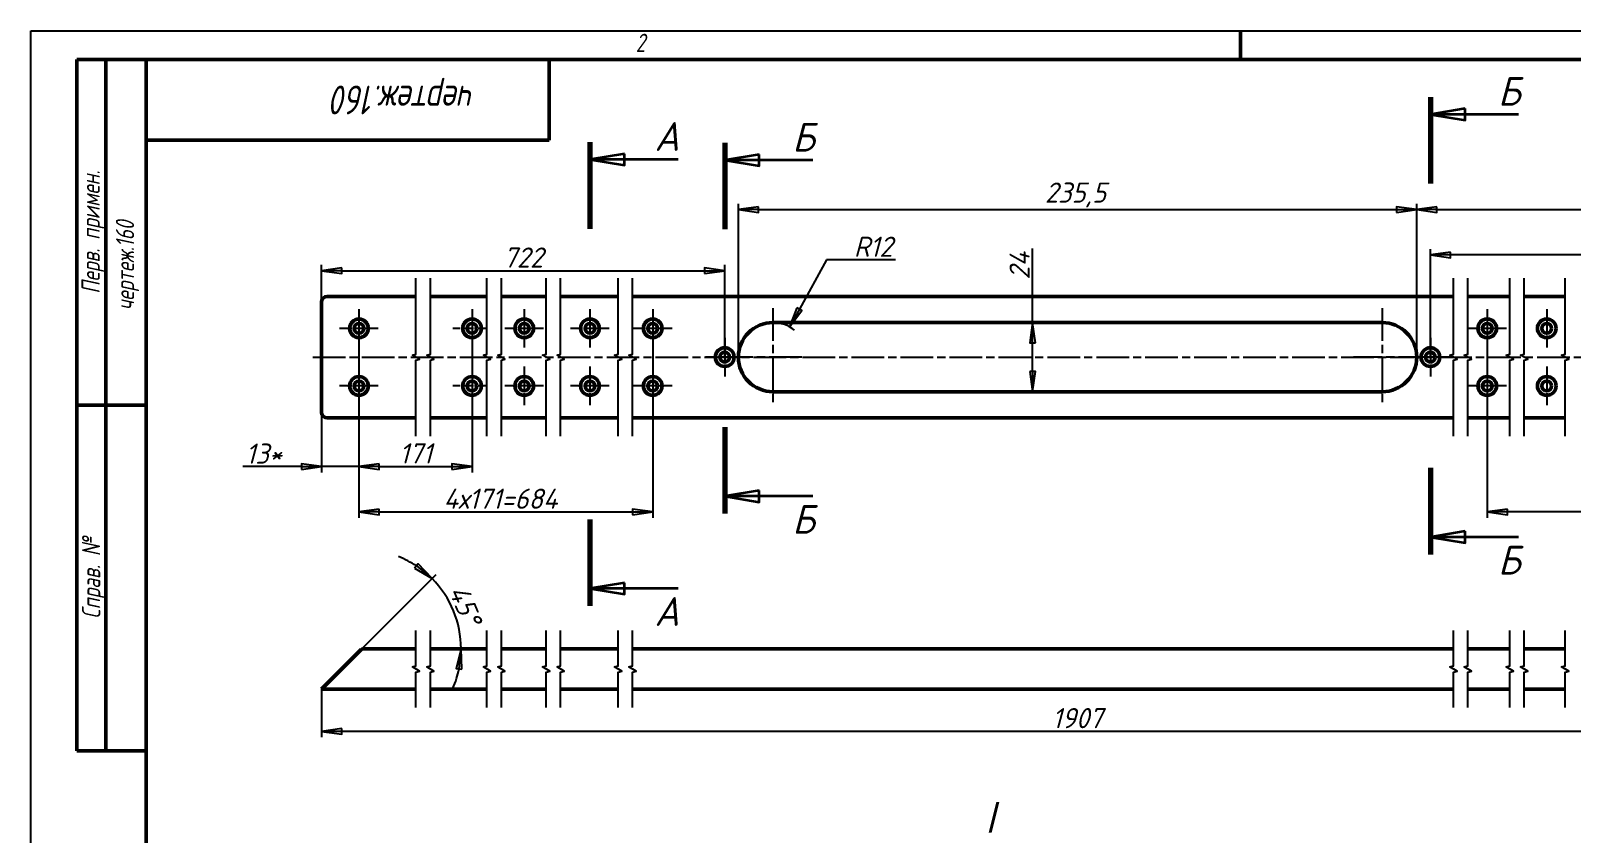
# Model space of a CAD drawing. Header units: millimetres. Extents: x 0 to 840, y 0 to 594.
# Drawn here: x 0 to 535, y 315 to 594 of the extents above; entities that cross this region are included whole.
import ezdxf
from ezdxf.enums import TextEntityAlignment as Align

# ---------------------------------------------------------------- set-up
doc = ezdxf.new("R2010")
doc.units = ezdxf.units.MM
doc.header["$LTSCALE"] = 2
doc.linetypes.add('LT_04', pattern=[0.7087, 0.4724, -0.0591, 0.1181, -0.0591])
for name, color, linetype, lineweight in [('Layer_01', 7, 'Continuous', 35), ('Layer_02', 7, 'Continuous', 50), ('Layer_04', 7, 'Continuous', 50), ('Layer_05', 7, 'Continuous', 25), ('Layer_06', 7, 'Continuous', 25), ('Layer_07', 7, 'Continuous', 25), ('Layer_08', 7, 'Continuous', 25), ('Layer_10', 7, 'Continuous', 25), ('Layer_12', 7, 'Continuous', 50)]:
    doc.layers.add(name, color=color, linetype=linetype, lineweight=lineweight)
doc.styles.add('Style_02', font='ariali.ttf', dxfattribs={"width": 0.8})
doc.styles.add('Style_03', font='GOST Common Italic.ttf')
doc.styles.add('Style_05', font='GOST Common Italic.ttf')
doc.styles.add('Style_06', font='GOST Common Italic.ttf', dxfattribs={"width": 0.8})
doc.styles.add('Style_07', font='GOST Common Italic.ttf', dxfattribs={"width": 0.8})
doc.styles.add('Style_16', font='AIGDT___.TTF')
doc.dimstyles.new('DimStyle_06', dxfattribs={"dimscale": 2, "dimtxt": 3.5, "dimasz": 3.5, "dimexe": 1, "dimexo": 0, "dimgap": 0.5, "dimtad": 1, "dimrnd": 1e-08, "dimtxsty": 'Style_03', "dimblk": 'Filled-1', "dimcen": 2.5, "dimdle": 15, "dimclrd": 256, "dimclre": 256, "dimclrt": 256, "dimazin": 2, "dimtfac": 0.714286, "dimtdec": 3, "dimtmove": 0, "dimatfit": 3, "dimlwd": 25, "dimlwe": 25})

# ---------------------------------------------------------------- blocks, each defined once
blk = doc.blocks.new('Block_19')
at = {"layer": 'Layer_04', "lineweight": 25}
for p, q in [((0, 0), (0, 297)), ((0, 297), (420, 297))]:
    blk.add_line(p, q, dxfattribs=at)
at = {"layer": 'Layer_04'}
for p, q in [((210, 292), (210, 297)), ((415, 292), (20, 292)), ((20, 292), (20, 5))]:
    blk.add_line(p, q, dxfattribs=at)
at = {"layer": 'Layer_04', "insert": (105, 296.5), "char_height": 3.17, "width": 5.2328, "attachment_point": 1, "style": 'Style_02'}
blk.add_mtext('\\fGOST Common|b0|i1;\\H3.1700;2', dxfattribs=at)
blk = doc.blocks.new('Block_05')
at = {"layer": 'Layer_12'}
for p, q in [((-12, 0), (-12, 120)), ((-12, 120), (0, 120)), ((-7, 0), (-7, 120)), ((-12, 60), (0, 60)), ((0, 0), (-12, 0))]:
    blk.add_line(p, q, dxfattribs=at)
at = {"layer": 'Layer_07', "char_height": 3.17, "attachment_point": 5, "rotation": 90, "style": 'Style_02'}
for s, insert, width in [('\\fGOST Common|b0|i1;\\H3.1700;Перв. примен.', (-9.19, 90.05), 60.0143), ('\\fGOST Common|b0|i1;\\H3.1700;Справ. №', (-9.1, 30), 59.9357)]:
    blk.add_mtext(s, dxfattribs=dict(at, insert=insert, width=width))
at = {"layer": 'Layer_07', "style": 'Style_06', "width": 0.8}
for tag, p in [('Первичная_применяемость_002', (-2.07, 67.31)), ('Первичная_применяемость_001', (-2.07, 67.31)), ('Справочный_номер_001', (-3.55, 30.02))]:
    blk.add_attdef(tag, text='', height=3.17, rotation=90, dxfattribs=at).set_placement(p, align=Align.MIDDLE_CENTER)
blk = doc.blocks.new('Block_06')
at = {"layer": 'Layer_12'}
for p, q in [((0, 0), (70, 0)), ((70, 0), (70, -14)), ((70, -14), (0, -14))]:
    blk.add_line(p, q, dxfattribs=at)
at = {"layer": 'Layer_07', "style": 'Style_07', "width": 0.8}
for tag in ['ОБОЗНАЧЕНИЕ_002', 'ОБОЗНАЧЕНИЕ_001']:
    blk.add_attdef(tag, text='', height=5, rotation=180, dxfattribs=at).set_placement((72.25, -4.53), align=Align.MIDDLE_CENTER)
blk = doc.blocks.new('2dTransSection0')
at = {"layer": 'Layer_01', "linetype": 'Continuous', "lineweight": 70}
for p, q in [((97.05, 277.65), (97.05, 262.65)), ((97.05, 212.19), (97.05, 197.19))]:
    blk.add_line(p, q, dxfattribs=at)
at = {"layer": 'Layer_01', "linetype": 'Continuous'}
for p, q in [((103.05, 275.65), (97.05, 274.65)), ((103.05, 273.65), (103.05, 275.65)), ((103.05, 274.65), (97.05, 274.65)), ((97.05, 274.65), (103.05, 273.65)), ((112.34, 274.65), (103.05, 274.65)), ((103.05, 201.19), (97.05, 200.19)), ((103.05, 199.19), (103.05, 201.19)), ((103.05, 200.19), (97.05, 200.19)), ((97.05, 200.19), (103.05, 199.19)), ((112.34, 200.19), (103.05, 200.19))]:
    blk.add_line(p, q, dxfattribs=at)
at = {"layer": 'Layer_01', "linetype": 'Continuous', "flags": 128}
for points in [[(103.05, 275.65), (97.05, 274.65), (103.05, 273.65), (103.05, 275.65)], [(103.05, 201.19), (97.05, 200.19), (103.05, 199.19), (103.05, 201.19)]]:
    blk.add_lwpolyline(points, dxfattribs=at)
at = {"layer": 'Layer_01'}
for points in [[(103.05, 275.65), (97.05, 274.65), (103.05, 273.65), (103.05, 275.65)], [(103.05, 201.19), (97.05, 200.19), (103.05, 199.19), (103.05, 201.19)]]:
    blk.add_solid(points, dxfattribs=at)
at = {"layer": 'Layer_01', "char_height": 5, "attachment_point": 7, "style": 'Style_05'}
for insert in [(108.26, 276.15), (108.26, 193.69)]:
    blk.add_mtext('A', dxfattribs=dict(at, insert=insert))
blk = doc.blocks.new('Filled-1')
at = {"color": 0}
for p, q in [((0, 0), (-1, 0.143)), ((-1, 0.143), (-1, -0.143)), ((-1, 0), (0, 0)), ((-1, -0.143), (0, 0))]:
    blk.add_line(p, q, dxfattribs=at)
at = {"color": 0, "flags": 128}
blk.add_lwpolyline([(-1, -0.143), (0, 0), (-1, 0.143), (-1, -0.143)], dxfattribs=at)
at = {"color": 0}
blk.add_solid([(-1, -0.143), (0, 0), (-1, 0.143), (-1, -0.143)], dxfattribs=at)
blk = doc.blocks.new('*D25')
at = {"layer": 'Defpoints', "color": 0, "linetype": 'Continuous'}
for p in [(148.19, 388.34), (114.92, 379.42), (114.93, 379.43), (149.37, 379.42)]:
    blk.add_point(p, dxfattribs=at)
at = {"layer": 'Layer_10', "linetype": 'Continuous', "lineweight": 25}
blk.add_line((114.93, 379.43), (140.69, 405.19), dxfattribs=at)
for start, end in [(56.6622, 68.3244), (0, 45), (336.6756, 348.3378)]:
    blk.add_arc((114.92, 379.42), 34.45, start, end, dxfattribs=at)
at = {"layer": 'Layer_10', "linetype": 'Continuous', "lineweight": 25, "xscale": 7, "yscale": 7, "zscale": 7}
for p, rotation in [((139.28, 403.78), 320.8311039523354), ((149.37, 379.42), 84.16889604755681)]:
    blk.add_blockref('Filled-1', p, dxfattribs=dict(at, rotation=rotation))
at = {"layer": 'Layer_10', "linetype": 'Continuous', "lineweight": 25, "insert": (151.38, 402.33), "char_height": 7, "attachment_point": 1, "rotation": 292.5, "style": 'Style_03'}
blk.add_mtext('\\A1;45°', dxfattribs=at)
blk = doc.blocks.new('*D28')
at = {"layer": 'Defpoints', "color": 0, "linetype": 'Continuous'}
for p in [(481.15, 531.93), (245.65, 480.69), (481.15, 480.69)]:
    blk.add_point(p, dxfattribs=at)
at = {"layer": 'Layer_10', "linetype": 'Continuous', "lineweight": 25}
for p, q in [((245.65, 480.69), (245.65, 533.93)), ((252.65, 531.93), (474.15, 531.93)), ((481.15, 480.69), (481.15, 533.93))]:
    blk.add_line(p, q, dxfattribs=at)
at = {"layer": 'Layer_10', "linetype": 'Continuous', "lineweight": 25, "xscale": 7, "yscale": 7, "zscale": 7, "rotation": 180}
blk.add_blockref('Filled-1', (245.65, 531.93), dxfattribs=at)
at = {"layer": 'Layer_10', "linetype": 'Continuous', "lineweight": 25, "xscale": 7, "yscale": 7, "zscale": 7}
blk.add_blockref('Filled-1', (481.15, 531.93), dxfattribs=at)
at = {"layer": 'Layer_10', "linetype": 'Continuous', "lineweight": 25, "insert": (352.06, 541.33), "char_height": 7, "attachment_point": 1, "style": 'Style_03'}
blk.add_mtext('\\A1;235,5', dxfattribs=at)
blk = doc.blocks.new('*D29')
at = {"layer": 'Defpoints', "color": 0, "linetype": 'Continuous'}
for p in [(625.95, 531.93), (625.95, 499.79), (481.15, 480.69)]:
    blk.add_point(p, dxfattribs=at)
at = {"layer": 'Layer_10', "linetype": 'Continuous', "lineweight": 25}
for p, q in [((481.15, 480.69), (481.15, 533.93)), ((488.15, 531.93), (618.95, 531.93)), ((625.95, 499.79), (625.95, 533.93))]:
    blk.add_line(p, q, dxfattribs=at)
at = {"layer": 'Layer_10', "linetype": 'Continuous', "lineweight": 25, "xscale": 7, "yscale": 7, "zscale": 7, "rotation": 180}
blk.add_blockref('Filled-1', (481.15, 531.93), dxfattribs=at)
at = {"layer": 'Layer_10', "linetype": 'Continuous', "lineweight": 25, "xscale": 7, "yscale": 7, "zscale": 7}
blk.add_blockref('Filled-1', (625.95, 531.93), dxfattribs=at)
at = {"layer": 'Layer_10', "linetype": 'Continuous', "lineweight": 25, "insert": (539.31, 541.33), "char_height": 7, "attachment_point": 1, "style": 'Style_03'}
blk.add_mtext('\\A1;944,75', dxfattribs=at)
blk = doc.blocks.new('*D38')
at = {"layer": 'Defpoints', "color": 0, "linetype": 'Continuous'}
for p in [(505.61, 490.69), (612.95, 490.69), (505.61, 426.95)]:
    blk.add_point(p, dxfattribs=at)
at = {"layer": 'Layer_10', "linetype": 'Continuous', "lineweight": 25}
for p, q in [((505.61, 490.69), (505.61, 424.95)), ((612.95, 490.69), (612.95, 424.95)), ((605.95, 426.95), (512.61, 426.95))]:
    blk.add_line(p, q, dxfattribs=at)
at = {"layer": 'Layer_10', "linetype": 'Continuous', "lineweight": 25, "xscale": 7, "yscale": 7, "zscale": 7, "rotation": 180}
blk.add_blockref('Filled-1', (505.61, 426.95), dxfattribs=at)
at = {"layer": 'Layer_10', "linetype": 'Continuous', "lineweight": 25, "xscale": 7, "yscale": 7, "zscale": 7}
blk.add_blockref('Filled-1', (612.95, 426.95), dxfattribs=at)
at = {"layer": 'Layer_10', "linetype": 'Continuous', "lineweight": 25, "insert": (537.39, 435.04), "char_height": 7, "attachment_point": 1, "style": 'Style_03'}
blk.add_mtext('\\A1;\\fGOST Common|b0|i1;5х171=855', dxfattribs=at)
blk = doc.blocks.new('*D39')
at = {"layer": 'Defpoints', "color": 0, "linetype": 'Continuous'}
for p in [(113.92, 483.99), (100.92, 461.59), (113.92, 442.69)]:
    blk.add_point(p, dxfattribs=at)
at = {"layer": 'Layer_10', "linetype": 'Continuous', "lineweight": 25}
for p, q in [((113.92, 483.99), (113.92, 440.69)), ((100.92, 461.59), (100.92, 440.69)), ((93.92, 442.69), (73.59, 442.69)), ((113.92, 442.69), (100.92, 442.69)), ((120.92, 442.69), (127.92, 442.69))]:
    blk.add_line(p, q, dxfattribs=at)
at = {"layer": 'Layer_10', "linetype": 'Continuous', "lineweight": 25, "xscale": 7, "yscale": 7, "zscale": 7}
blk.add_blockref('Filled-1', (100.92, 442.69), dxfattribs=at)
at = {"layer": 'Layer_10', "linetype": 'Continuous', "lineweight": 25, "xscale": 7, "yscale": 7, "zscale": 7, "rotation": 180}
blk.add_blockref('Filled-1', (113.92, 442.69), dxfattribs=at)
at = {"layer": 'Layer_10', "linetype": 'Continuous', "lineweight": 25, "insert": (74.59, 450.69), "char_height": 7, "attachment_point": 1, "style": 'Style_03'}
blk.add_mtext('\\A1;\\fGOST Common|b0|i1;13*', dxfattribs=at)
blk = doc.blocks.new('*D40')
at = {"layer": 'Defpoints', "color": 0, "linetype": 'Continuous'}
for p in [(113.92, 490.69), (153.19, 490.69), (153.19, 442.69)]:
    blk.add_point(p, dxfattribs=at)
at = {"layer": 'Layer_10', "linetype": 'Continuous', "lineweight": 25}
for p, q in [((113.92, 490.69), (113.92, 440.69)), ((153.19, 490.69), (153.19, 440.69)), ((120.92, 442.69), (146.19, 442.69))]:
    blk.add_line(p, q, dxfattribs=at)
at = {"layer": 'Layer_10', "linetype": 'Continuous', "lineweight": 25, "xscale": 7, "yscale": 7, "zscale": 7, "rotation": 180}
blk.add_blockref('Filled-1', (113.92, 442.69), dxfattribs=at)
at = {"layer": 'Layer_10', "linetype": 'Continuous', "lineweight": 25, "xscale": 7, "yscale": 7, "zscale": 7}
blk.add_blockref('Filled-1', (153.19, 442.69), dxfattribs=at)
at = {"layer": 'Layer_10', "linetype": 'Continuous', "lineweight": 25, "insert": (127.93, 450.78), "char_height": 7, "attachment_point": 1, "style": 'Style_03'}
blk.add_mtext('\\A1;171', dxfattribs=at)
blk = doc.blocks.new('*D41')
at = {"layer": 'Defpoints', "color": 0, "linetype": 'Continuous'}
for p in [(113.92, 490.69), (215.9, 490.69), (215.9, 426.95)]:
    blk.add_point(p, dxfattribs=at)
at = {"layer": 'Layer_10', "linetype": 'Continuous', "lineweight": 25}
for p, q in [((113.92, 490.69), (113.92, 424.95)), ((215.9, 490.69), (215.9, 424.95)), ((120.92, 426.95), (208.9, 426.95))]:
    blk.add_line(p, q, dxfattribs=at)
at = {"layer": 'Layer_10', "linetype": 'Continuous', "lineweight": 25, "xscale": 7, "yscale": 7, "zscale": 7, "rotation": 180}
blk.add_blockref('Filled-1', (113.92, 426.95), dxfattribs=at)
at = {"layer": 'Layer_10', "linetype": 'Continuous', "lineweight": 25, "xscale": 7, "yscale": 7, "zscale": 7}
blk.add_blockref('Filled-1', (215.9, 426.95), dxfattribs=at)
at = {"layer": 'Layer_10', "linetype": 'Continuous', "lineweight": 25, "insert": (143.3, 435.04), "char_height": 7, "attachment_point": 1, "style": 'Style_03'}
blk.add_mtext('\\A1;\\fGOST Common|b0|i1;4х171=684', dxfattribs=at)
blk = doc.blocks.new('*D42')
at = {"layer": 'Defpoints', "color": 0, "linetype": 'Continuous'}
for p in [(100.92, 365.42), (625.95, 365.42), (100.92, 350.76)]:
    blk.add_point(p, dxfattribs=at)
at = {"layer": 'Layer_10', "linetype": 'Continuous', "lineweight": 25}
for p, q in [((100.92, 365.42), (100.92, 348.76)), ((625.95, 365.42), (625.95, 348.76)), ((618.95, 350.76), (107.92, 350.76))]:
    blk.add_line(p, q, dxfattribs=at)
at = {"layer": 'Layer_10', "linetype": 'Continuous', "lineweight": 25, "xscale": 7, "yscale": 7, "zscale": 7, "rotation": 180}
blk.add_blockref('Filled-1', (100.92, 350.76), dxfattribs=at)
at = {"layer": 'Layer_10', "linetype": 'Continuous', "lineweight": 25, "xscale": 7, "yscale": 7, "zscale": 7}
blk.add_blockref('Filled-1', (625.95, 350.76), dxfattribs=at)
at = {"layer": 'Layer_10', "linetype": 'Continuous', "lineweight": 25, "insert": (354.56, 358.85), "char_height": 7, "attachment_point": 1, "style": 'Style_03'}
blk.add_mtext('\\A1;1907', dxfattribs=at)
blk = doc.blocks.new('2dTransSection1')
at = {"layer": 'Layer_01', "linetype": 'Continuous', "lineweight": 70}
for p, q in [((120.45, 277.54), (120.45, 262.54)), ((120.45, 228.19), (120.45, 213.19))]:
    blk.add_line(p, q, dxfattribs=at)
at = {"layer": 'Layer_01', "linetype": 'Continuous'}
for p, q in [((126.45, 275.54), (120.45, 274.54)), ((126.45, 274.54), (120.45, 274.54)), ((120.45, 274.54), (126.45, 273.54)), ((126.45, 273.54), (126.45, 275.54)), ((135.75, 274.54), (126.45, 274.54)), ((126.45, 217.19), (120.45, 216.19)), ((126.45, 215.19), (126.45, 217.19)), ((126.45, 216.19), (120.45, 216.19)), ((120.45, 216.19), (126.45, 215.19)), ((135.75, 216.19), (126.45, 216.19))]:
    blk.add_line(p, q, dxfattribs=at)
at = {"layer": 'Layer_01', "linetype": 'Continuous', "flags": 128}
for points in [[(126.45, 275.54), (120.45, 274.54), (126.45, 273.54), (126.45, 275.54)], [(126.45, 217.19), (120.45, 216.19), (126.45, 215.19), (126.45, 217.19)]]:
    blk.add_lwpolyline(points, dxfattribs=at)
at = {"layer": 'Layer_01'}
for points in [[(126.45, 275.54), (120.45, 274.54), (126.45, 273.54), (126.45, 275.54)], [(126.45, 217.19), (120.45, 216.19), (126.45, 215.19), (126.45, 217.19)]]:
    blk.add_solid(points, dxfattribs=at)
at = {"layer": 'Layer_01', "char_height": 5, "attachment_point": 7, "style": 'Style_05'}
for insert in [(132.16, 276.04), (132.16, 209.69)]:
    blk.add_mtext('Б', dxfattribs=dict(at, insert=insert))
blk = doc.blocks.new('*D44')
at = {"layer": 'Defpoints', "color": 0, "linetype": 'Continuous'}
for p in [(240.9, 510.69), (100.92, 499.79), (240.9, 480.69)]:
    blk.add_point(p, dxfattribs=at)
at = {"layer": 'Layer_10', "linetype": 'Continuous', "lineweight": 25}
for p, q in [((100.92, 499.79), (100.92, 512.69)), ((107.92, 510.69), (233.9, 510.69)), ((240.9, 480.69), (240.9, 512.69))]:
    blk.add_line(p, q, dxfattribs=at)
at = {"layer": 'Layer_10', "linetype": 'Continuous', "lineweight": 25, "xscale": 7, "yscale": 7, "zscale": 7, "rotation": 180}
blk.add_blockref('Filled-1', (100.92, 510.69), dxfattribs=at)
at = {"layer": 'Layer_10', "linetype": 'Continuous', "lineweight": 25, "xscale": 7, "yscale": 7, "zscale": 7}
blk.add_blockref('Filled-1', (240.9, 510.69), dxfattribs=at)
at = {"layer": 'Layer_10', "linetype": 'Continuous', "lineweight": 25, "insert": (164.06, 518.78), "char_height": 7, "attachment_point": 1, "style": 'Style_03'}
blk.add_mtext('\\A1;722', dxfattribs=at)
blk = doc.blocks.new('*D45')
at = {"layer": 'Defpoints', "color": 0, "linetype": 'Continuous'}
for p in [(485.9, 516.19), (625.95, 499.79), (485.9, 480.69)]:
    blk.add_point(p, dxfattribs=at)
at = {"layer": 'Layer_10', "linetype": 'Continuous', "lineweight": 25}
for p, q in [((485.9, 480.69), (485.9, 518.19)), ((618.95, 516.19), (492.9, 516.19)), ((625.95, 499.79), (625.95, 518.19))]:
    blk.add_line(p, q, dxfattribs=at)
at = {"layer": 'Layer_10', "linetype": 'Continuous', "lineweight": 25, "xscale": 7, "yscale": 7, "zscale": 7, "rotation": 180}
blk.add_blockref('Filled-1', (485.9, 516.19), dxfattribs=at)
at = {"layer": 'Layer_10', "linetype": 'Continuous', "lineweight": 25, "xscale": 7, "yscale": 7, "zscale": 7}
blk.add_blockref('Filled-1', (625.95, 516.19), dxfattribs=at)
at = {"layer": 'Layer_10', "linetype": 'Continuous', "lineweight": 25, "insert": (548.49, 524.19), "char_height": 7, "attachment_point": 1, "style": 'Style_03'}
blk.add_mtext('\\A1;940', dxfattribs=at)
blk = doc.blocks.new('*D46')
at = {"layer": 'Defpoints', "color": 0, "linetype": 'Continuous'}
for p in [(263.44, 491.21), (257.65, 480.69)]:
    blk.add_point(p, dxfattribs=at)
at = {"layer": 'Layer_10', "linetype": 'Continuous', "lineweight": 25}
for p, q in [((276.28, 514.53), (266.81, 497.34)), ((300.13, 514.53), (276.28, 514.53))]:
    blk.add_line(p, q, dxfattribs=at)
blk.add_arc((257.65, 480.69), 12, 51.613, 90, dxfattribs=at)
at = {"layer": 'Layer_10', "linetype": 'Continuous', "lineweight": 25, "xscale": 7, "yscale": 7, "zscale": 7, "rotation": 241.1622696508577}
blk.add_blockref('Filled-1', (263.44, 491.21), dxfattribs=at)
at = {"layer": 'Layer_10', "linetype": 'Continuous', "lineweight": 25, "insert": (285.73, 522.53), "char_height": 7, "attachment_point": 1, "style": 'Style_03'}
blk.add_mtext('\\A1;R12', dxfattribs=at)
blk = doc.blocks.new('*D47')
at = {"layer": 'Defpoints', "color": 0, "linetype": 'Continuous'}
for p in [(347.77, 492.69), (347.77, 468.69), (347.77, 468.69)]:
    blk.add_point(p, dxfattribs=at)
at = {"layer": 'Layer_10', "linetype": 'Continuous', "lineweight": 25}
for p, q in [((347.77, 492.69), (347.77, 518.41)), ((347.77, 475.69), (347.77, 485.69))]:
    blk.add_line(p, q, dxfattribs=at)
at = {"layer": 'Layer_10', "linetype": 'Continuous', "lineweight": 25, "xscale": 7, "yscale": 7, "zscale": 7}
for p, rotation in [((347.77, 492.69), 90), ((347.77, 468.69), 270)]:
    blk.add_blockref('Filled-1', p, dxfattribs=dict(at, rotation=rotation))
at = {"layer": 'Layer_10', "linetype": 'Continuous', "lineweight": 25, "insert": (339.77, 507.64), "char_height": 7, "attachment_point": 1, "rotation": 90, "style": 'Style_03'}
blk.add_mtext('\\A1;24', dxfattribs=at)
blk = doc.blocks.new('2dTransSection2')
at = {"layer": 'Layer_01', "linetype": 'Continuous', "lineweight": 70}
for p, q in [((242.95, 285.5), (242.95, 270.5)), ((242.95, 221.11), (242.95, 206.11))]:
    blk.add_line(p, q, dxfattribs=at)
at = {"layer": 'Layer_01', "linetype": 'Continuous'}
for p, q in [((248.95, 283.5), (242.95, 282.5)), ((248.95, 282.5), (242.95, 282.5)), ((242.95, 282.5), (248.95, 281.5)), ((248.95, 281.5), (248.95, 283.5)), ((258.25, 282.5), (248.95, 282.5)), ((248.95, 210.11), (242.95, 209.11)), ((248.95, 209.11), (242.95, 209.11)), ((242.95, 209.11), (248.95, 208.11)), ((248.95, 208.11), (248.95, 210.11)), ((258.25, 209.11), (248.95, 209.11))]:
    blk.add_line(p, q, dxfattribs=at)
at = {"layer": 'Layer_01', "linetype": 'Continuous', "flags": 128}
for points in [[(248.95, 283.5), (242.95, 282.5), (248.95, 281.5), (248.95, 283.5)], [(248.95, 210.11), (242.95, 209.11), (248.95, 208.11), (248.95, 210.11)]]:
    blk.add_lwpolyline(points, dxfattribs=at)
at = {"layer": 'Layer_01'}
for points in [[(248.95, 283.5), (242.95, 282.5), (248.95, 281.5), (248.95, 283.5)], [(248.95, 210.11), (242.95, 209.11), (248.95, 208.11), (248.95, 210.11)]]:
    blk.add_solid(points, dxfattribs=at)
at = {"layer": 'Layer_01', "char_height": 5, "attachment_point": 7, "style": 'Style_05'}
for insert in [(254.66, 284), (254.66, 202.61)]:
    blk.add_mtext('Б', dxfattribs=dict(at, insert=insert))

msp = doc.modelspace()

# ---------------------------------------------------------------- linework, layer by layer
at = {"layer": 'Layer_02'}
for p, q in [((100.9187, 461.5935), (100.9187, 499.7935)), ((102.9187, 501.7935), (133.7002, 501.7935)), ((138.7002, 501.7935), (158.3556, 501.7935)), ((163.3556, 501.7935), (178.9372, 501.7935)), ((183.9372, 501.7935), (203.8844, 501.7935)), ((208.8844, 501.7935), (493.8982, 501.7935)), ((498.8982, 501.7935), (513.4614, 501.7935)), ((518.4614, 501.7935), (532.6452, 501.7935)), ((257.6475, 492.6935), (469.1475, 492.6935)), ((469.1475, 468.6935), (257.6475, 468.6935)), ((133.7002, 459.5935), (102.9187, 459.5935)), ((158.3556, 459.5935), (138.7002, 459.5935)), ((178.9372, 459.5935), (163.3556, 459.5935)), ((203.8844, 459.5935), (183.9372, 459.5935)), ((493.8982, 459.5935), (208.8844, 459.5935)), ((513.4614, 459.5935), (498.8982, 459.5935)), ((532.6452, 459.5935), (518.4614, 459.5935)), ((114.6258, 379.1277), (102.9187, 367.4206)), ((115.3329, 379.4206), (133.7002, 379.4206)), ((138.7002, 379.4206), (158.3556, 379.4206)), ((163.3556, 379.4206), (178.9372, 379.4206)), ((183.9372, 379.4206), (203.8844, 379.4206)), ((208.8844, 379.4206), (493.8982, 379.4206)), ((498.8982, 379.4206), (513.4614, 379.4206)), ((518.4614, 379.4206), (532.6452, 379.4206)), ((100.9187, 365.4206), (102.9187, 367.4206)), ((133.7002, 365.4206), (100.9187, 365.4206)), ((158.3556, 365.4206), (138.7002, 365.4206)), ((178.9372, 365.4206), (163.3556, 365.4206)), ((203.8844, 365.4206), (183.9372, 365.4206)), ((493.8982, 365.4206), (208.8844, 365.4206)), ((513.4614, 365.4206), (498.8982, 365.4206)), ((532.6452, 365.4206), (518.4614, 365.4206))]:
    msp.add_line(p, q, dxfattribs=at)
for centre, radius in [((113.9187, 490.6935), 3.25), ((113.9187, 490.6935), 1.7), ((153.1879, 490.6935), 3.25), ((153.1879, 490.6935), 1.7), ((171.2768, 490.6935), 3.25), ((171.2768, 490.6935), 1.7), ((194.0945, 490.6935), 3.25), ((194.0945, 490.6935), 1.7), ((215.8975, 490.6935), 3.25), ((215.8975, 490.6935), 1.7), ((505.6074, 490.6935), 3.25), ((505.6074, 490.6935), 1.7), ((526.2844, 490.6935), 3.25), ((526.2844, 490.6935), 1.7), ((240.8975, 480.6935), 3.25), ((240.8975, 480.6935), 1.7), ((485.8975, 480.6935), 3.25), ((485.8975, 480.6935), 1.7), ((113.9187, 470.6935), 3.25), ((113.9187, 470.6935), 1.7), ((153.1879, 470.6935), 3.25), ((153.1879, 470.6935), 1.7), ((171.2768, 470.6935), 3.25), ((171.2768, 470.6935), 1.7), ((194.0945, 470.6935), 3.25), ((194.0945, 470.6935), 1.7), ((215.8975, 470.6935), 3.25), ((215.8975, 470.6935), 1.7), ((505.6074, 470.6935), 3.25), ((505.6074, 470.6935), 1.7), ((526.2844, 470.6935), 3.25), ((526.2844, 470.6935), 1.7)]:
    msp.add_circle(centre, radius, dxfattribs=at)
for centre, radius, start, end in [((102.9187, 499.7935), 2, 90, 180), ((257.6475, 480.6935), 12, 90, 270), ((469.1475, 480.6935), 12, 270, 90), ((102.9187, 461.5935), 2, 180, 270), ((115.3329, 378.4206), 1, 90, 135)]:
    msp.add_arc(centre, radius, start, end, dxfattribs=at)
at = {"layer": 'Layer_05', "flags": 128}
for points in [[(133.7003, 453.2435), (133.7003, 479.6369), (134.9503, 479.9718), (132.4503, 481.4152), (133.7003, 481.7502), (133.7003, 508.1435)], [(138.7003, 453.2435), (138.7003, 479.6369), (139.9503, 479.9718), (137.4503, 481.4152), (138.7003, 481.7502), (138.7003, 508.1435)], [(158.3557, 453.2435), (158.3557, 479.6369), (159.6057, 479.9718), (157.1057, 481.4152), (158.3557, 481.7502), (158.3557, 508.1435)], [(163.3557, 453.2435), (163.3557, 479.6369), (164.6057, 479.9718), (162.1057, 481.4152), (163.3557, 481.7502), (163.3557, 508.1435)], [(178.9372, 453.2435), (178.9372, 479.6369), (180.1872, 479.9718), (177.6872, 481.4152), (178.9372, 481.7502), (178.9372, 508.1435)], [(183.9372, 453.2435), (183.9372, 479.6369), (185.1872, 479.9718), (182.6872, 481.4152), (183.9372, 481.7502), (183.9372, 508.1435)], [(203.8844, 453.2435), (203.8844, 479.6369), (205.1344, 479.9718), (202.6345, 481.4152), (203.8844, 481.7502), (203.8844, 508.1435)], [(208.8844, 453.2435), (208.8844, 479.6369), (210.1344, 479.9718), (207.6344, 481.4152), (208.8844, 481.7502), (208.8844, 508.1435)], [(493.8982, 453.2435), (493.8982, 479.6369), (495.1482, 479.9718), (492.6482, 481.4152), (493.8982, 481.7502), (493.8982, 508.1435)], [(498.8982, 453.2435), (498.8982, 479.6369), (500.1482, 479.9718), (497.6482, 481.4152), (498.8982, 481.7502), (498.8982, 508.1435)], [(513.4614, 453.2435), (513.4614, 479.6369), (514.7114, 479.9718), (512.2114, 481.4152), (513.4614, 481.7502), (513.4614, 508.1435)], [(518.4614, 453.2435), (518.4614, 479.6369), (519.7114, 479.9718), (517.2114, 481.4152), (518.4614, 481.7502), (518.4614, 508.1435)], [(532.6453, 453.2435), (532.6453, 479.6369), (533.8953, 479.9718), (531.3953, 481.4152), (532.6453, 481.7502), (532.6453, 508.1435)], [(133.7003, 359.0706), (133.7003, 371.364), (134.9503, 371.6989), (132.4503, 373.1423), (133.7003, 373.4772), (133.7003, 385.7706)], [(138.7003, 359.0706), (138.7003, 371.364), (139.9503, 371.6989), (137.4503, 373.1423), (138.7003, 373.4772), (138.7003, 385.7706)], [(158.3557, 359.0706), (158.3557, 371.364), (159.6057, 371.6989), (157.1057, 373.1423), (158.3557, 373.4772), (158.3557, 385.7706)], [(163.3557, 359.0706), (163.3557, 371.364), (164.6057, 371.6989), (162.1057, 373.1423), (163.3557, 373.4772), (163.3557, 385.7706)], [(178.9372, 359.0706), (178.9372, 371.364), (180.1872, 371.6989), (177.6872, 373.1423), (178.9372, 373.4772), (178.9372, 385.7706)], [(183.9372, 359.0706), (183.9372, 371.364), (185.1872, 371.6989), (182.6872, 373.1423), (183.9372, 373.4772), (183.9372, 385.7706)], [(203.8844, 359.0706), (203.8844, 371.364), (205.1344, 371.6989), (202.6345, 373.1423), (203.8844, 373.4772), (203.8844, 385.7706)], [(208.8844, 359.0706), (208.8844, 371.364), (210.1344, 371.6989), (207.6344, 373.1423), (208.8844, 373.4772), (208.8844, 385.7706)], [(493.8982, 359.0706), (493.8982, 371.364), (495.1482, 371.6989), (492.6482, 373.1423), (493.8982, 373.4772), (493.8982, 385.7706)], [(498.8982, 359.0706), (498.8982, 371.364), (500.1482, 371.6989), (497.6482, 373.1423), (498.8982, 373.4772), (498.8982, 385.7706)], [(513.4614, 359.0706), (513.4614, 371.364), (514.7114, 371.6989), (512.2114, 373.1423), (513.4614, 373.4772), (513.4614, 385.7706)], [(518.4614, 359.0706), (518.4614, 371.364), (519.7114, 371.6989), (517.2114, 373.1423), (518.4614, 373.4772), (518.4614, 385.7706)], [(532.6453, 359.0706), (532.6453, 371.364), (533.8953, 371.6989), (531.3953, 373.1423), (532.6453, 373.4772), (532.6453, 385.7706)]]:
    msp.add_lwpolyline(points, dxfattribs=at)
at = {"layer": 'Layer_06', "linetype": 'LT_04', "ltscale": 11.993792}
for p, q in [((257.6475, 497.6935), (257.6475, 463.6935)), ((469.1475, 497.6935), (469.1475, 463.6935)), ((267.6475, 480.6935), (240.6475, 480.6935)), ((486.1475, 480.6935), (459.1475, 480.6935))]:
    msp.add_line(p, q, dxfattribs=at)
at = {"layer": 'Layer_06', "linetype": 'LT_04', "ltscale": 3.72192}
for p, q in [((113.9187, 497.3935), (113.9187, 483.9935)), ((153.1879, 497.3935), (153.1879, 483.9935)), ((171.2768, 497.3935), (171.2768, 483.9935)), ((194.0945, 497.3935), (194.0945, 483.9935)), ((215.8975, 497.3935), (215.8975, 483.9935)), ((505.6074, 497.3935), (505.6074, 483.9935)), ((526.2844, 497.3935), (526.2844, 483.9935)), ((120.6187, 490.6935), (107.2187, 490.6935)), ((177.9768, 490.6935), (164.5768, 490.6935)), ((200.7945, 490.6935), (187.3945, 490.6935)), ((222.5975, 490.6935), (209.1975, 490.6935)), ((240.8975, 487.3935), (240.8975, 473.9935)), ((485.8975, 487.3935), (485.8975, 473.9935)), ((512.3074, 490.6935), (498.9074, 490.6935)), ((113.9187, 477.3935), (113.9187, 463.9935)), ((153.1879, 477.3935), (153.1879, 463.9935)), ((171.2768, 477.3935), (171.2768, 463.9935)), ((194.0945, 477.3935), (194.0945, 463.9935)), ((215.8975, 477.3935), (215.8975, 463.9935)), ((247.5975, 480.6935), (234.1975, 480.6935)), ((492.5975, 480.6935), (479.1975, 480.6935)), ((505.6074, 477.3935), (505.6074, 463.9935)), ((526.2844, 477.3935), (526.2844, 463.9935)), ((120.6187, 470.6935), (107.2187, 470.6935)), ((177.9768, 470.6935), (164.5768, 470.6935)), ((200.7945, 470.6935), (187.3945, 470.6935)), ((222.5975, 470.6935), (209.1975, 470.6935)), ((512.3074, 470.6935), (498.9074, 470.6935))]:
    msp.add_line(p, q, dxfattribs=at)
at = {"layer": 'Layer_06', "linetype": 'LT_04', "ltscale": 3.296316}
for p, q in [((158.3556, 490.6935), (146.4879, 490.6935)), ((158.3556, 470.6935), (146.4879, 470.6935))]:
    msp.add_line(p, q, dxfattribs=at)
at = {"layer": 'Layer_08', "linetype": 'LT_04', "ltscale": 11.993792}
msp.add_line((97.9187, 480.6935), (628.9518, 480.6935), dxfattribs=at)
at = {"layer": 'Layer_10'}
msp.add_line((114.6258, 379.1277), (114.9187, 379.4206), dxfattribs=at)

# ---------------------------------------------------------------- block references
at = {"xscale": 2, "yscale": 2, "zscale": 2}
msp.add_blockref('Block_19', (0, 0), dxfattribs=at)
ref = msp.add_blockref('Block_05', (40, 344), dxfattribs=dict(xscale=2, yscale=2, zscale=2))
ref.add_attrib('Первичная_применяемость_001', 'чертеж.160', (35.8689, 496.989), dxfattribs={"layer": 'Layer_07', "height": 6.34, "rotation": 90, "style": 'Style_06', "width": 0.8})
ref = msp.add_blockref('Block_06', (40, 584), dxfattribs=dict(xscale=2, yscale=2, zscale=2))
ref.add_attrib('ОБОЗНАЧЕНИЕ_001', 'чертеж.160', (154.0539, 575.0004), dxfattribs={"layer": 'Layer_07', "height": 10, "rotation": 180, "style": 'Style_07', "width": 0.8})
at = {"layer": 'Layer_01', "xscale": 2, "yscale": 2, "zscale": 2}
for name in ['2dTransSection2', '2dTransSection0', '2dTransSection1']:
    msp.add_blockref(name, (0, 0), dxfattribs=at)

# ---------------------------------------------------------------- texts
at = {"layer": 'Layer_07', "insert": (332.5243, 315.6037), "char_height": 10, "attachment_point": 7, "style": 'Style_16'}
msp.add_mtext('/', dxfattribs=at)

# ---------------------------------------------------------------- dimensions: what is measured, and where the dimension line sits
at = {"layer": 'Layer_10', "linetype": 'Continuous', "lineweight": 25}
for base, p1, p2, angle, override, picture, middle in [((481.1475, 531.9321), (245.6475, 480.6935), (481.1475, 480.6935), 180, {"dimgap": 0.5, "dimdec": 2, "dimtol": 0, "dimlim": 0, "dimtp": 0, "dimtm": 0, "dimtdec": 3, "dimtofl": 0, "dimatfit": 1}, '*D28', (363.3975, 531.9321)), ((347.7707, 468.6935), (347.7707, 492.6935), (347.7707, 468.6935), 270, {"dimgap": 0.5, "dimdec": 2, "dimse1": 1, "dimse2": 1, "dimtol": 0, "dimlim": 0, "dimtp": 0, "dimtm": 0, "dimtdec": 3, "dimtofl": 0, "dimatfit": 2}, '*D47', (347.7707, 512.5268))]:
    dim = msp.add_linear_dim(base=base, p1=p1, p2=p2, angle=angle, dimstyle='DimStyle_06', override=override, dxfattribs=at)
    dim.commit()
    dim.dimension.update_dxf_attribs({"geometry": picture, "text_midpoint": middle, "dimtype": 160})
for base, p1, p2, text, override, picture, middle in [((625.9518, 531.9321), (481.1475, 480.6935), (625.9518, 499.7935), '944,75', {"dimgap": 0.5, "dimdec": 2, "dimlfac": 6.524323, "dimtol": 0, "dimlim": 0, "dimtp": 0, "dimtm": 0, "dimtdec": 3, "dimtofl": 0, "dimatfit": 1}, '*D29', (553.5496, 531.9321)), ((485.8975, 516.1902), (625.9518, 499.7935), (485.8975, 480.6935), '940', {"dimgap": 0.5, "dimdec": 2, "dimlfac": 6.711683, "dimtol": 0, "dimlim": 0, "dimtp": 0, "dimtm": 0, "dimtdec": 3, "dimtofl": 0, "dimatfit": 1}, '*D45', (555.9246, 516.1902)), ((153.1879, 442.6943), (113.9187, 490.6935), (153.1879, 490.6935), '171', {"dimgap": 0.5, "dimdec": 2, "dimlfac": 4.354565, "dimtol": 0, "dimlim": 0, "dimtp": 0, "dimtm": 0, "dimtdec": 3, "dimtofl": 0, "dimatfit": 1}, '*D40', (133.5533, 442.6943)), ((215.8975, 426.9467), (113.9187, 490.6935), (215.8975, 490.6935), '\\fGOST Common|b0|i1;4х171=684', {"dimgap": 0.5, "dimdec": 2, "dimlfac": 6.70728, "dimtol": 0, "dimlim": 0, "dimtp": 0, "dimtm": 0, "dimtdec": 3, "dimtofl": 0, "dimatfit": 1}, '*D41', (164.9081, 426.9467)), ((505.6074, 426.9467), (612.9518, 490.6935), (505.6074, 490.6935), '\\fGOST Common|b0|i1;5х171=855', {"dimgap": 0.5, "dimdec": 2, "dimlfac": 7.965018, "dimtol": 0, "dimlim": 0, "dimtp": 0, "dimtm": 0, "dimtdec": 3, "dimtofl": 0, "dimatfit": 1}, '*D38', (559.2796, 426.9467)), ((113.9187, 442.6943), (100.9187, 461.5935), (113.9187, 483.9935), '\\fGOST Common|b0|i1;<>*', {"dimgap": 0.5, "dimdec": 2, "dimtol": 0, "dimlim": 0, "dimtp": 0, "dimtm": 0, "dimtdec": 3, "dimtofl": 1, "dimatfit": 1}, '*D39', (80.2524, 442.6943)), ((100.9187, 350.7599), (625.9518, 365.4206), (100.9187, 365.4206), '1907', {"dimgap": 0.5, "dimdec": 2, "dimlfac": 3.632152, "dimtol": 0, "dimlim": 0, "dimtp": 0, "dimtm": 0, "dimtdec": 3, "dimtofl": 0, "dimatfit": 1}, '*D42', (363.4353, 350.7599))]:
    dim = msp.add_linear_dim(base=base, p1=p1, p2=p2, angle=180, text=text, dimstyle='DimStyle_06', override=override, dxfattribs=at)
    dim.commit()
    dim.dimension.update_dxf_attribs({"geometry": picture, "text_midpoint": middle, "dimtype": 160})
dim = msp.add_radius_dim(center=(257.6475, 480.6935), mpoint=(263.4354, 491.2054), dimstyle='DimStyle_06', override={"dimgap": 0.5, "dimtih": 1, "dimtoh": 1, "dimdec": 2, "dimlfac": 1, "dimcen": 0, "dimtol": 0, "dimlim": 0, "dimtp": 0, "dimtm": 0, "dimtdec": 3, "dimtofl": 0}, dxfattribs=at)
dim.commit()
dim.dimension.update_dxf_attribs({"geometry": '*D46', "text_midpoint": (292.93, 514.5321), "dimtype": 164})
dim = msp.add_linear_dim(base=(240.8975, 510.6935), p1=(100.9187, 499.7935), p2=(240.8975, 480.6935), text='722', dimstyle='DimStyle_06', override={"dimgap": 0.5, "dimdec": 2, "dimlfac": 5.157926, "dimtol": 0, "dimlim": 0, "dimtp": 0, "dimtm": 0, "dimtdec": 3, "dimtofl": 0, "dimatfit": 1}, dxfattribs=at)
dim.commit()
dim.dimension.update_dxf_attribs({"geometry": '*D44', "text_midpoint": (170.9081, 510.6935), "dimtype": 160})
dim = msp.add_angular_dim_3p(base=(148.194924, 388.336933), center=(114.918731, 379.420604), p1=(149.368781, 379.420604), p2=(114.932873, 379.434746), dimstyle='DimStyle_06', override={"dimgap": 0.5, "dimse1": 1, "dimadec": 2, "dimtol": 0, "dimlim": 0, "dimtp": 0, "dimtm": 0, "dimtdec": 2}, dxfattribs=at)
dim.commit()
dim.dimension.update_dxf_attribs({"geometry": '*D25', "text_midpoint": (146.746427, 392.604067), "dimtype": 165})

doc.saveas('drawing.dxf')
